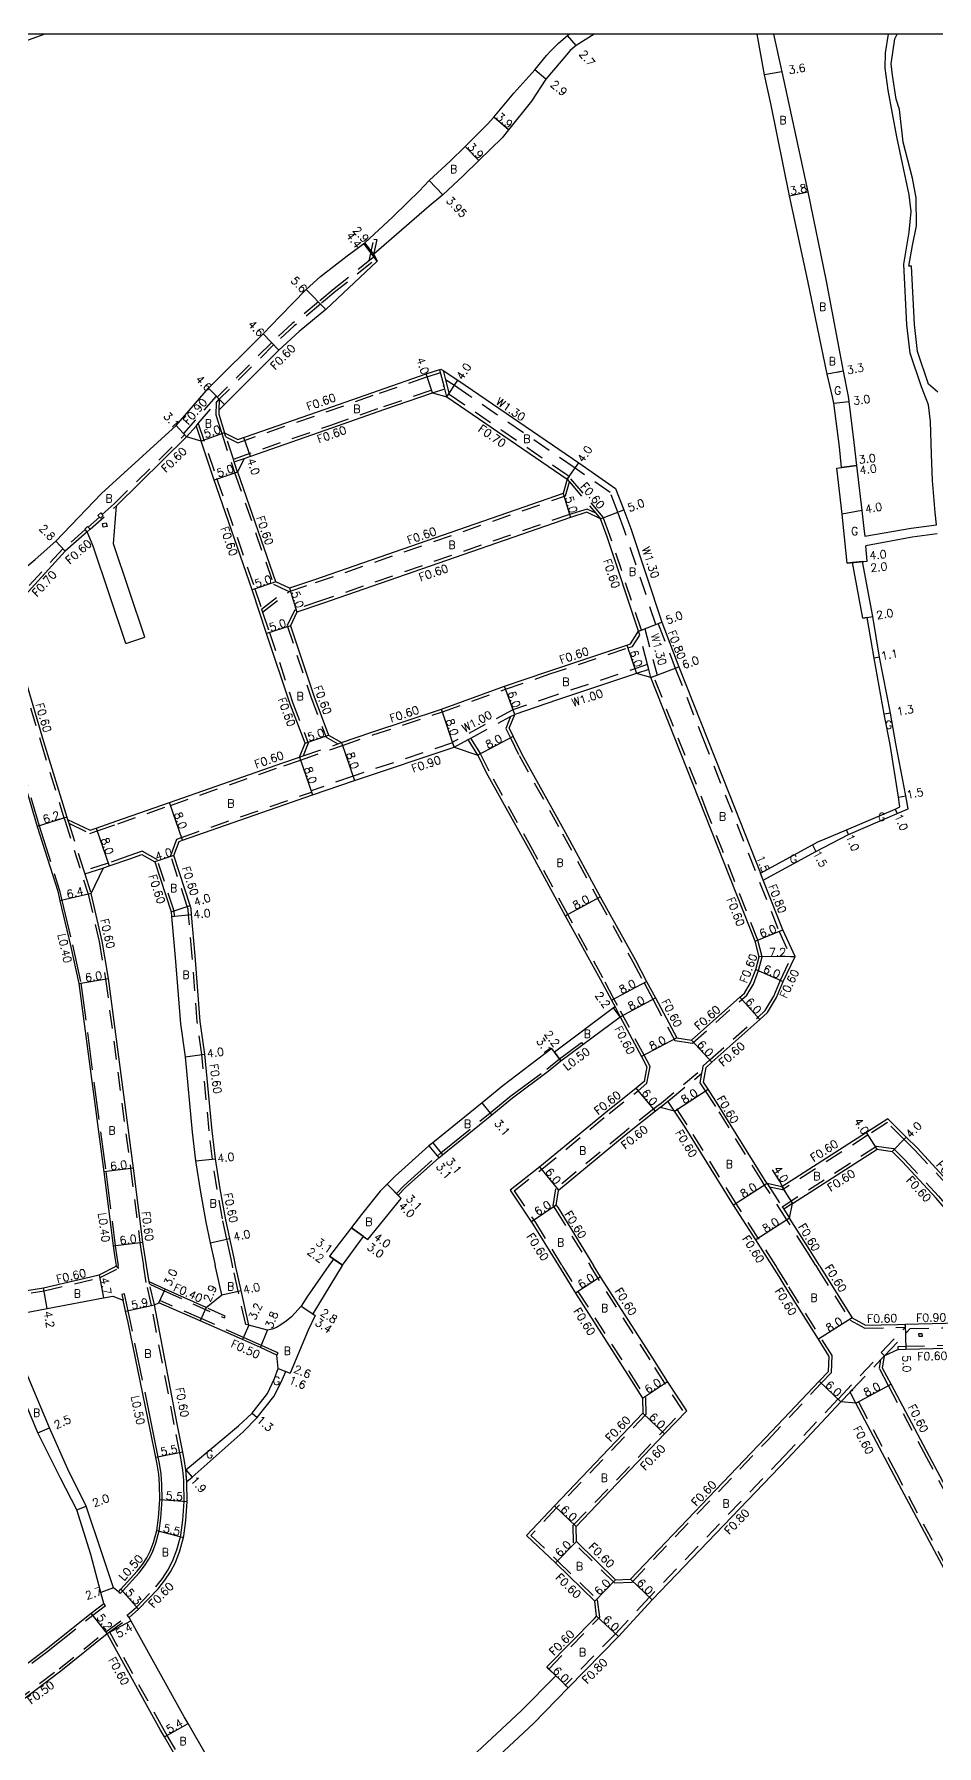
# Model space of a CAD drawing. Header units: metres. Extents: x -4002 to -3200, y -109800 to -109200.
# Drawn here: x -3712.1 to -3531.6, y -109542.3 to -109200 of the extents above; entities that cross this region are included whole.
import ezdxf

# ---------------------------------------------------------------- set-up
doc = ezdxf.new("R2010")
doc.units = ezdxf.units.M
doc.header["$LTSCALE"] = 2.5
for name, pattern in [('2232000', [2.5, 1.5, -1]), ('2233000', [4, 3, -1]), ('6301000', [1, 0.5, -0.5])]:
    doc.linetypes.add(name, pattern=pattern)
for name, color, linetype in [('2101000', 177, 'Continuous'), ('2102000', 191, 'Continuous'), ('2102001', 191, 'Continuous'), ('2232000', 4, '2232000'), ('2233000', 62, '2233000'), ('2235000', 7, 'Continuous'), ('5107000', 24, '2232000'), ('9201100', 215, 'Continuous'), ('9201500', 222, 'Continuous'), ('9201600', 215, 'Continuous'), ('9202100', 82, 'Continuous'), ('9202200', 155, '6301000'), ('9203500', 155, 'Continuous'), ('999', 7, 'Continuous')]:
    doc.layers.add(name, color=color, linetype=linetype)
doc.styles.add('Dm_Anotation', font='txt.shx', dxfattribs={"bigfont": 'pscdm.shx'})

msp = doc.modelspace()

# ---------------------------------------------------------------- linework, layer by layer
at = {"layer": '2101000'}
for points in [[(-3710, -109200), (-3710.43, -109200.15), (-3733.72, -109208.59), (-3749.26, -109214.14), (-3748.6, -109215.69)], [(-3718.44, -109310.44), (-3711.91, -109305.05), (-3707.83, -109301.39), (-3698.65, -109291.84), (-3683.74, -109278.26), (-3677.29, -109270.79), (-3666.35, -109259.94), (-3662.97, -109256.44), (-3657.7, -109251.05), (-3654.84, -109248.48), (-3649.55, -109244.34), (-3646, -109241.71), (-3640.42, -109236.56), (-3637.36, -109233.59), (-3635.09, -109231.37), (-3633.08, -109229.26), (-3628.92, -109225.36), (-3625.9, -109222.47), (-3621.42, -109218.01), (-3620.2, -109216.6), (-3616.2, -109211.79), (-3611.95, -109207.12), (-3609.63, -109204.28), (-3608.8, -109203.34), (-3607.21, -109201.8), (-3605.46, -109200.24), (-3605.07, -109200)], [(-3600.1, -109200), (-3603.73, -109202.24), (-3604.88, -109203.26), (-3606.69, -109205.36), (-3609.78, -109208.97), (-3612.61, -109213.39), (-3617.21, -109219.11), (-3618.51, -109220.69), (-3623.17, -109225.26), (-3626.23, -109228.25), (-3630.36, -109232.12), (-3633.14, -109234.4), (-3644.18, -109243.97)], [(-3633.72, -109267.95), (-3631.01, -109267.07), (-3630.77, -109266.99), (-3630.34, -109267.27), (-3627.35, -109269.2), (-3624.41, -109271.2), (-3603.19, -109285.69), (-3595.81, -109290.83), (-3594.18, -109295.13), (-3592.79, -109298.82), (-3586.53, -109317.61), (-3583.14, -109326.49), (-3573.1, -109351.9), (-3566.84, -109367.75), (-3556.45, -109362.14), (-3555.33, -109361.54), (-3553.86, -109360.94), (-3549.6, -109359.11), (-3539.89, -109354.95), (-3538.94, -109354.54), (-3539.24, -109352.59), (-3540.86, -109342.07), (-3542.07, -109336), (-3544.08, -109324.79), (-3545.5, -109316.66), (-3546.34, -109316.8), (-3548.42, -109305.67), (-3549.45, -109305.77), (-3550.01, -109300.57), (-3550.48, -109295.96), (-3551.58, -109286.75), (-3550.59, -109286.64), (-3550.99, -109282.51), (-3552.16, -109273.78), (-3552.42, -109272.52), (-3553.51, -109268.01), (-3557.33, -109249.31), (-3561.05, -109232.3), (-3564.71, -109214.17), (-3566.05, -109208.11), (-3567.48, -109200)], [(-3564.25, -109200), (-3562.55, -109207.55), (-3561.19, -109213.67), (-3557.32, -109231.54), (-3553.67, -109249.37), (-3550.27, -109267.38), (-3549.27, -109272.48), (-3549.18, -109273.42), (-3548.16, -109281.62), (-3547.61, -109286.28), (-3546.54, -109295.27), (-3546.12, -109298.82), (-3545.96, -109300.37)], [(-3644.18, -109243.97), (-3643.54, -109245.37), (-3653.8, -109255.07), (-3659.11, -109259.46), (-3663.19, -109263.21), (-3675.17, -109275.18)], [(-3671.37, -109281.05), (-3653.92, -109274.96), (-3643.27, -109271.23), (-3633.72, -109267.95)], [(-3632.45, -109271.74), (-3629.56, -109272.53), (-3605.47, -109288.98), (-3606.33, -109291.85), (-3656.02, -109309.1), (-3661.08, -109310.81), (-3663.8, -109309.53), (-3671.41, -109287.6), (-3671.43, -109287.55)], [(-3670.1, -109284.85), (-3652.6, -109278.74), (-3641.96, -109275), (-3632.45, -109271.74)], [(-3675.17, -109275.18), (-3675.2, -109276)], [(-3675.2, -109276), (-3674.05, -109279.7)], [(-3674.05, -109279.7), (-3671.37, -109281.05)], [(-3701.52, -109299.53), (-3705.92, -109303.39), (-3715.34, -109313.7), (-3717.81, -109316.15), (-3716.63, -109320.41), (-3714.07, -109328.51), (-3710.24, -109341.43), (-3705.6, -109356.55), (-3705.44, -109357.02), (-3700.95, -109359.21), (-3699.71, -109358.77), (-3695.61, -109357.32), (-3685.08, -109353.65), (-3662.38, -109345.73), (-3659.06, -109344.58), (-3657.95, -109341.79), (-3660.94, -109333.95), (-3665.63, -109319.87), (-3668.54, -109311.11), (-3676.22, -109288.99), (-3678.75, -109281.37), (-3681.63, -109280.53), (-3695.69, -109294.34)], [(-3670.1, -109284.85), (-3671.43, -109287.55)], [(-3559.91, -109384.46), (-3562.34, -109379.14), (-3566.29, -109369.15), (-3555.74, -109363.46), (-3549.21, -109360.03), (-3539.5, -109355.87), (-3537.26, -109354.91), (-3537.77, -109352.3), (-3539.77, -109341.9), (-3540.84, -109335.78), (-3543, -109324.59), (-3544.37, -109316.47), (-3546.43, -109305.47), (-3545.47, -109305.38), (-3545.77, -109302.34)], [(-3725.07, -109321.27), (-3722.67, -109321.19), (-3722.33, -109322.29), (-3719.72, -109330.19), (-3715.98, -109343.18), (-3711.51, -109358.42), (-3707.43, -109371.36), (-3706.99, -109373.32), (-3704.84, -109382.22), (-3703.18, -109389.83), (-3698.23, -109427.51), (-3696.32, -109442.34), (-3696.03, -109444.61), (-3695.75, -109446.27)], [(-3567.11, -109384.52), (-3567.92, -109381.35), (-3577.89, -109356.11), (-3588.74, -109328.63), (-3591.64, -109327.85), (-3607.43, -109333.12), (-3615.98, -109336.03)], [(-3617.13, -109338.8), (-3615.98, -109336.03)], [(-3617.13, -109338.8), (-3616.33, -109340.43), (-3614.59, -109343.97), (-3605.9, -109359.61), (-3598.89, -109372.51), (-3591.85, -109385.21), (-3589.6, -109389.42), (-3587.84, -109392.73), (-3583.58, -109400.71), (-3580.62, -109401.15), (-3570.96, -109392.58), (-3570.04, -109391.76), (-3568.8, -109389.73), (-3567.76, -109387.04), (-3567.11, -109384.52)], [(-3671.84, -109446.27), (-3672.15, -109444.79), (-3673, -109440.86), (-3673.87, -109436.77), (-3674.93, -109430.94), (-3675.88, -109424.88), (-3676.51, -109419.29), (-3677.99, -109403.96), (-3678.9, -109397.46), (-3679.95, -109384.3), (-3680.67, -109376.07), (-3680.76, -109374.88), (-3680.93, -109374.26), (-3684.17, -109364.25), (-3683.12, -109361.44), (-3682.44, -109361.2), (-3656.45, -109352.14), (-3648.02, -109349.23), (-3628.13, -109342.56), (-3623.4, -109344.17), (-3621.68, -109347.68), (-3612.91, -109363.47), (-3605.91, -109376.33), (-3598.91, -109388.98), (-3596.66, -109393.18), (-3595.93, -109394.53)], [(-3689.67, -109446.27), (-3690.09, -109443.74), (-3690.37, -109441.58), (-3692.28, -109426.75), (-3697.26, -109388.87), (-3698.55, -109381.35), (-3700.76, -109371.84), (-3698.27, -109366.71), (-3697.11, -109366.34), (-3692.99, -109364.88), (-3690.6, -109364.05), (-3687.97, -109365.5), (-3684.73, -109375.49), (-3684.65, -109376.42), (-3683.93, -109384.67), (-3682.88, -109397.9), (-3681.95, -109404.52), (-3680.5, -109419.6), (-3679.86, -109425.33), (-3678.87, -109431.6), (-3677.8, -109437.55), (-3676.91, -109441.7), (-3676.08, -109445.56), (-3675.93, -109446.27)], [(-3528.7, -109430.09), (-3535.5, -109422.73), (-3537.66, -109420.59), (-3541.35, -109416.9), (-3545.61, -109419.63), (-3562.55, -109430.48), (-3565.48, -109429.86), (-3566.01, -109429.03), (-3575.28, -109414.11), (-3577.32, -109411), (-3578.24, -109409.59), (-3577.72, -109406.64), (-3576.56, -109405.57), (-3566.98, -109397.07), (-3565.39, -109395.66), (-3563.65, -109392.62), (-3562.26, -109389.45), (-3559.91, -109384.46)], [(-3595.93, -109394.53), (-3596.21, -109394.72), (-3608.06, -109403.55), (-3608.59, -109402.83), (-3618.35, -109410.29), (-3622.54, -109413.69), (-3632.38, -109421.69), (-3633.16, -109422.32), (-3639.93, -109428.4), (-3641.51, -109429.96), (-3642.92, -109431.36), (-3646.64, -109436.06), (-3653.03, -109444.4), (-3652.23, -109444.97), (-3653.17, -109446.27)], [(-3646.26, -109440.41), (-3645.41, -109441.03), (-3638.7, -109432.81), (-3639.33, -109432.17), (-3637.82, -109430.65), (-3631.21, -109424.73), (-3630.44, -109424.08), (-3620.59, -109416.08), (-3616.43, -109412.7), (-3609.29, -109407.41), (-3606.75, -109405.32), (-3602.35, -109402.04), (-3594.9, -109396.49), (-3590.64, -109404.47), (-3589.55, -109406.52), (-3590.09, -109409.47), (-3591.7, -109410.81), (-3597.46, -109415.38), (-3610.98, -109426.53), (-3616.91, -109431.16)], [(-3564.46, -109446.27), (-3567.76, -109441.12), (-3572.21, -109434.18), (-3582.02, -109418.41), (-3584.01, -109415.38), (-3586.92, -109414.67), (-3587.82, -109415.39), (-3593.68, -109420.04), (-3607.24, -109431.22)], [(-3555.05, -109446.27), (-3557.02, -109443.06), (-3561.03, -109436.8), (-3560.42, -109433.86), (-3543.45, -109423)], [(-3543.45, -109423), (-3540.48, -109423.42)], [(-3523.56, -109446.27), (-3524, -109445.06), (-3525.9, -109439.86), (-3526.74, -109438.46), (-3528.51, -109436.41), (-3531.68, -109432.76), (-3538.38, -109425.51), (-3540.48, -109423.42)], [(-3616.91, -109431.16), (-3612.37, -109437.97), (-3607.25, -109446.27)], [(-3607.68, -109434.19), (-3607.32, -109434.73), (-3600.21, -109446.27)], [(-3650.52, -109446.27), (-3650.48, -109446.2), (-3646.26, -109440.41)], [(-3719.05, -109452.1), (-3710.29, -109450.73), (-3699.12, -109448.11), (-3695.73, -109446.39)], [(-3695.73, -109446.39), (-3695.75, -109446.27)], [(-3689.13, -109449.51), (-3689.67, -109446.27)], [(-3674.62, -109452.14), (-3675.69, -109447.37), (-3675.93, -109446.27)], [(-3669.17, -109458.15), (-3670.72, -109451.26), (-3671.84, -109446.27)], [(-3653.17, -109446.27), (-3657.57, -109452.55), (-3658.74, -109454.36), (-3659.96, -109455.8), (-3660.66, -109456.51), (-3661.74, -109457.35), (-3662.82, -109458.14), (-3663.66, -109458.63), (-3664.49, -109458.98), (-3665.45, -109459.15)], [(-3650.52, -109446.27), (-3656.41, -109455.9), (-3655.91, -109456.23), (-3657.33, -109459.15), (-3660.89, -109467.8)], [(-3607.25, -109446.27), (-3603.86, -109451.77), (-3593.44, -109468.02), (-3590.46, -109472.79), (-3590.35, -109475.79), (-3608.05, -109494.32), (-3613.64, -109500.25), (-3607.85, -109505.72), (-3600, -109513.37)], [(-3595.8, -109509.08), (-3603.66, -109501.43), (-3603.68, -109498.43), (-3586.01, -109479.93), (-3581.58, -109475.3), (-3585.46, -109469.47), (-3588.39, -109464.78), (-3598.8, -109448.53), (-3600.21, -109446.27)], [(-3595.8, -109509.08), (-3592.8, -109508.95), (-3565.8, -109480.74), (-3555.1, -109469.39), (-3553.23, -109467.41), (-3553.09, -109464.42), (-3555.24, -109460.99), (-3561.87, -109450.45), (-3563.11, -109448.43), (-3564.46, -109446.27)], [(-3555.05, -109446.27), (-3554.76, -109446.73), (-3548.47, -109456.74), (-3545.83, -109458.17), (-3539.4, -109458.02), (-3537.85, -109457.99), (-3529.82, -109457.8), (-3526.39, -109457.67), (-3525.49, -109457.64), (-3523.5, -109457.56)], [(-3539.29, -109463.02), (-3537.74, -109462.99), (-3529.62, -109462.8), (-3523.17, -109462.55), (-3518.86, -109462.41), (-3516.83, -109460.87), (-3512.69, -109457.72), (-3511.67, -109456.98), (-3509.78, -109455.6), (-3499.86, -109448.51), (-3496.75, -109446.28)], [(-3677.74, -109454.65), (-3685.93, -109450.98), (-3689.13, -109449.51)], [(-3718.27, -109456.53), (-3709.53, -109454.87), (-3698.24, -109452.72), (-3696.42, -109452.37), (-3694.32, -109453.19)], [(-3695.26, -109511.48), (-3694.77, -109510.99), (-3691.53, -109507.36), (-3690.45, -109506.01), (-3689.63, -109504.7), (-3688.9, -109503.35), (-3688.24, -109501.61), (-3687.6, -109499.23), (-3687.28, -109496.71), (-3687.02, -109493.05), (-3687.07, -109490.04), (-3687.21, -109487.96), (-3687.55, -109485.96), (-3687.81, -109484.65), (-3688.93, -109479.04), (-3693.36, -109457.63), (-3693.84, -109455.4), (-3694.32, -109453.19)], [(-3688.08, -109454.14), (-3687.17, -109453.71)], [(-3681.78, -109487.11), (-3682.14, -109484.97), (-3682.42, -109483.58), (-3683.54, -109477.94), (-3688.08, -109454.14)], [(-3663.57, -109464.19), (-3666.88, -109462.67), (-3670.48, -109461.07), (-3678.92, -109457.3), (-3687.17, -109453.71)], [(-3677.74, -109454.65), (-3674.62, -109452.14)], [(-3698.17, -109513.84), (-3698.8, -109511.62), (-3700.82, -109504.01), (-3703.57, -109495.08), (-3706.87, -109488.75), (-3711.38, -109479.74), (-3712.67, -109476.61), (-3716.88, -109466.55), (-3720.46, -109458.03), (-3720.6, -109457.69)], [(-3695.26, -109511.48), (-3696.25, -109510.73), (-3698.58, -109503.71), (-3701.71, -109494.36), (-3705.42, -109486.95), (-3709.1, -109478.72), (-3714.59, -109465.54), (-3718.07, -109457.02), (-3718.27, -109456.53)], [(-3665.45, -109459.15), (-3669.17, -109458.15)], [(-3681.78, -109487.11), (-3679.84, -109485.48), (-3671.24, -109478.32), (-3668.53, -109475.8), (-3665.44, -109471.84), (-3664.04, -109468.84), (-3663.3, -109466.83), (-3663.57, -109464.19)], [(-3505.35, -109536.42), (-3513.43, -109521.47), (-3516.84, -109514.98), (-3522.96, -109503.32), (-3533.01, -109484.46), (-3540.68, -109470), (-3542.4, -109466.75), (-3541.99, -109464.28)], [(-3539.29, -109463.02), (-3541.99, -109464.28)], [(-3681.6, -109489.41), (-3680.53, -109488.54), (-3670.32, -109479.49), (-3667.55, -109476.66), (-3664.18, -109472.47), (-3662.7, -109469.55), (-3661.82, -109467.43), (-3660.89, -109467.8)], [(-3550.73, -109473.51), (-3561.45, -109484.88), (-3588.47, -109513.1), (-3595.2, -109520.41), (-3605.31, -109530.72)], [(-3547.74, -109473.75), (-3550.73, -109473.51)], [(-3511.6, -109541.67), (-3512.38, -109540.22), (-3520.49, -109525.23), (-3523.92, -109518.7), (-3530.04, -109507.06), (-3540.08, -109488.21), (-3547.74, -109473.75)], [(-3693.11, -109516.66), (-3691.28, -109514.98), (-3687.33, -109510.91), (-3685.97, -109509.2), (-3684.88, -109507.48), (-3683.88, -109505.63), (-3683, -109503.3), (-3682.29, -109500.66), (-3682.19, -109500.29), (-3681.81, -109497.25), (-3681.53, -109493.45), (-3681.51, -109493.2), (-3681.58, -109489.81), (-3681.6, -109489.41)], [(-3728.87, -109537.39), (-3710, -109523.18), (-3700.76, -109515.8), (-3700.71, -109515.77), (-3698.17, -109513.84)], [(-3609.6, -109526.52), (-3599.99, -109516.75), (-3599.62, -109516.35), (-3600, -109513.37)], [(-3687.22, -109527.34), (-3691.61, -109519.44), (-3692.72, -109517.38), (-3693.11, -109516.66)], [(-3796.79, -109606.58), (-3794.95, -109604.64), (-3788.84, -109598.78), (-3770.69, -109581.38), (-3741.63, -109553.51), (-3732.58, -109546.7), (-3725.74, -109541.54), (-3706.82, -109527.29), (-3697.51, -109519.87), (-3697.51, -109519.87), (-3697.47, -109519.96)], [(-3676.19, -109558.03), (-3678.2, -109554.2), (-3686.05, -109540.53), (-3686.84, -109539.14), (-3696.34, -109522.04), (-3697.47, -109519.96)], [(-3660.23, -109576.47), (-3667.15, -109563.61), (-3668.33, -109561.38), (-3671.41, -109555.52), (-3673.47, -109551.6), (-3681.36, -109537.84), (-3682.14, -109536.49), (-3687.22, -109527.34)], [(-3607.76, -109528.32), (-3609.17, -109526.94), (-3609.6, -109526.52)]]:
    msp.add_lwpolyline(points, dxfattribs=at)
msp.add_lwpolyline([(-3591.2, -109319.39), (-3597.5, -109300.49), (-3598.85, -109296.91), (-3601.55, -109295.6), (-3604.82, -109296.62), (-3654.44, -109313.85), (-3659.58, -109315.58), (-3660.88, -109318.29), (-3656.21, -109332.31), (-3653.22, -109340.17), (-3650.63, -109341.67), (-3644.55, -109339.57), (-3630.65, -109334.97), (-3618.05, -109330.4), (-3609.36, -109327.44), (-3593.55, -109322.16), (-3592.82, -109321.92)], close=True, dxfattribs=at)
at = {"layer": '2101000', "flags": 128}
msp.add_lwpolyline([(-3607.68, -109434.19), (-3607.24, -109431.22)], dxfattribs=at)
at = {"layer": '2102000'}
for points in [[(-3545.96, -109300.37), (-3536.69, -109298.79), (-3531.61, -109298.11), (-3531.89, -109295.66), (-3532.42, -109289.24), (-3532.6, -109283.99), (-3532.82, -109277.43), (-3533.2, -109274.13), (-3534.62, -109270.49), (-3536.89, -109263.79), (-3537.53, -109258.14), (-3538.16, -109246.01), (-3537.09, -109239.56), (-3536.71, -109235.44), (-3537.06, -109232.12), (-3539.57, -109220.51), (-3541.29, -109211.17), (-3541.88, -109206.81), (-3541.8, -109203.74), (-3541.22, -109200), (-3541.22, -109200)], [(-3531.32, -109271.6), (-3533.2, -109270.01), (-3535.41, -109263.46), (-3536.03, -109258.02), (-3536.64, -109246.37), (-3537.14, -109246.37), (-3536.42, -109242.25), (-3535.64, -109238.32), (-3535.71, -109232.75), (-3536.39, -109228.81), (-3538.26, -109221.6), (-3538.99, -109215.02), (-3539.65, -109213), (-3540.41, -109208.16), (-3540.65, -109205.91), (-3539.97, -109200.95), (-3539.5, -109200)], [(-3690.03, -109320.59), (-3696.27, -109301.89), (-3695.69, -109294.34)], [(-3693.83, -109321.85), (-3700.32, -109302.39), (-3701.52, -109299.53)], [(-3531.49, -109299.91), (-3536.48, -109300.59), (-3545.77, -109302.34)], [(-3607.76, -109528.32), (-3614.71, -109535.31), (-3626.41, -109546.23), (-3641.97, -109560.04), (-3642.85, -109559.02), (-3648.64, -109564.88)], [(-3605.31, -109530.72), (-3612.27, -109537.82), (-3624.06, -109548.83), (-3631.85, -109555.74), (-3642.28, -109564.99), (-3645.52, -109567.98)]]:
    msp.add_lwpolyline(points, dxfattribs=at)
at = {"layer": '2102001'}
msp.add_lwpolyline([(-3693.83, -109321.85), (-3690.03, -109320.59)], dxfattribs=at)
at = {"layer": '2232000'}
for points in [[(-3645.13, -109245.34), (-3644.15, -109240.96), (-3643.56, -109241.07), (-3644.59, -109245.68)], [(-3644.38, -109244.74), (-3652.14, -109250.93), (-3655.24, -109253.54), (-3660.49, -109257.87), (-3664.64, -109261.7), (-3675.54, -109272.57)], [(-3644.59, -109245.68), (-3651.76, -109251.39), (-3654.84, -109253.99), (-3660.1, -109258.33), (-3664.23, -109262.13), (-3675.12, -109273)], [(-3671.42, -109281.7), (-3653.72, -109275.53), (-3643.07, -109271.79), (-3633.53, -109268.52)], [(-3633.53, -109268.52), (-3630.86, -109267.65)], [(-3629.56, -109272.53), (-3629.98, -109270.94), (-3630.14, -109270.36), (-3630.86, -109267.65), (-3631.01, -109267.07)], [(-3630.34, -109267.27), (-3629.84, -109269.13), (-3629.08, -109272.01), (-3605.07, -109288.4), (-3605.12, -109288.46), (-3605.47, -109288.98)], [(-3681.63, -109280.53), (-3679.75, -109278.36), (-3679.3, -109277.83), (-3675.74, -109273.72), (-3675.12, -109273), (-3675.54, -109272.57), (-3675.75, -109272.36), (-3682.25, -109279.87), (-3682.04, -109280.09), (-3681.63, -109280.53)], [(-3675.12, -109273), (-3675.17, -109275.18)], [(-3672.29, -109284.97), (-3652.8, -109278.17), (-3642.15, -109274.44), (-3630.15, -109270.32)], [(-3632.45, -109271.74), (-3629.98, -109270.94)], [(-3675.74, -109273.72), (-3675.8, -109276.09), (-3674.69, -109279.68), (-3671.97, -109287.82), (-3664.28, -109309.96), (-3661.73, -109311.17), (-3661.12, -109311.46), (-3655.82, -109309.67), (-3605.84, -109292.32), (-3605.01, -109289.53)], [(-3679.75, -109278.36), (-3678.75, -109281.37)], [(-3679.3, -109277.83), (-3675.65, -109288.8), (-3667.97, -109310.92), (-3666.63, -109314.95), (-3666.43, -109315.55), (-3665.06, -109319.68), (-3660.37, -109333.75), (-3657.31, -109341.79), (-3658.31, -109344.32)], [(-3671.43, -109287.55), (-3672.1, -109285.54), (-3672.29, -109284.97), (-3673.78, -109280.51), (-3674.05, -109279.7)], [(-3696.11, -109293.91), (-3682.04, -109280.09)], [(-3673.78, -109280.51), (-3671.42, -109281.7)], [(-3672.1, -109285.54), (-3670.1, -109284.85)], [(-3605.47, -109288.98), (-3605.01, -109289.53), (-3599.78, -109295.79), (-3598.85, -109296.91)], [(-3590.64, -109319.18), (-3596.94, -109300.28), (-3598.33, -109296.6), (-3605.12, -109288.46)], [(-3701.34, -109298.56), (-3699.1, -109296.57)], [(-3700.94, -109299.01), (-3695.69, -109294.34)], [(-3698.52, -109296.06), (-3696.11, -109293.91)], [(-3599.78, -109295.79), (-3601.51, -109294.96), (-3605.01, -109296.05), (-3654.64, -109313.28), (-3660.02, -109315.09), (-3661.53, -109318.25), (-3656.78, -109332.51), (-3653.71, -109340.58), (-3651.38, -109341.93)], [(-3701.91, -109299.08), (-3706.33, -109302.96)], [(-3705.92, -109303.39), (-3706.33, -109302.96), (-3706.4, -109302.89), (-3715.85, -109313.22), (-3718.3, -109315.65), (-3717.87, -109316.08), (-3717.81, -109316.15)], [(-3666.63, -109314.95), (-3661.73, -109311.17)], [(-3666.43, -109315.55), (-3661.12, -109311.46)], [(-3718.35, -109316.43), (-3717.21, -109320.58), (-3714.64, -109328.69), (-3710.81, -109341.6), (-3706.17, -109356.74), (-3706.01, -109357.2), (-3701.34, -109371.99), (-3699.14, -109381.47), (-3697.85, -109388.96), (-3692.87, -109426.82), (-3690.97, -109441.65), (-3690.69, -109443.82), (-3690.28, -109446.27)], [(-3705.19, -109357.81), (-3700.99, -109359.86), (-3699.51, -109359.34), (-3695.41, -109357.89), (-3684.88, -109354.22), (-3662.19, -109346.29), (-3658.86, -109345.15), (-3650.43, -109342.23), (-3644.36, -109340.14), (-3630.46, -109335.54), (-3617.85, -109330.97), (-3609.17, -109328.01), (-3593.36, -109322.73), (-3592.43, -109322.42), (-3590.99, -109320.18)], [(-3587.28, -109317.89), (-3583.88, -109326.78), (-3578.47, -109340.48), (-3563.08, -109379.46), (-3560.79, -109384.47), (-3560.58, -109384.46), (-3559.91, -109384.46)], [(-3580.43, -109401.78), (-3570.57, -109393.03), (-3569.58, -109392.15), (-3568.25, -109389.99), (-3567.19, -109387.23), (-3566.49, -109384.52), (-3567.35, -109381.16), (-3577.33, -109355.89), (-3588.18, -109328.42)], [(-3616.81, -109336.48), (-3617.79, -109338.82), (-3616.87, -109340.69), (-3615.12, -109344.25), (-3606.43, -109359.9), (-3599.41, -109372.8), (-3592.38, -109385.5), (-3590.13, -109389.7), (-3588.37, -109393.01), (-3583.97, -109401.26), (-3580.43, -109401.78)], [(-3623.4, -109344.17), (-3625.32, -109341.05)], [(-3616.11, -109431.29), (-3610.6, -109427), (-3597.08, -109415.84), (-3591.32, -109411.28), (-3589.54, -109409.79), (-3588.92, -109406.42), (-3590.11, -109404.19), (-3595.41, -109394.24), (-3596.14, -109392.9), (-3598.38, -109388.69), (-3605.39, -109376.04), (-3612.38, -109363.19), (-3621.14, -109347.4), (-3622.87, -109343.88), (-3624.79, -109340.76)], [(-3659.06, -109344.58), (-3658.31, -109344.32), (-3651.38, -109341.93), (-3650.63, -109341.67)], [(-3628.42, -109341.71), (-3648.3, -109348.38), (-3656.74, -109351.29), (-3656.64, -109351.57), (-3656.45, -109352.14)], [(-3672.45, -109446.27), (-3672.74, -109444.92), (-3673.58, -109440.99), (-3674.46, -109436.88), (-3675.52, -109431.04), (-3676.48, -109424.96), (-3677.11, -109419.33), (-3678.58, -109404.04), (-3679.5, -109397.52), (-3680.54, -109384.35), (-3681.27, -109376.12), (-3681.36, -109374.98), (-3681.5, -109374.43), (-3684.81, -109364.24), (-3683.58, -109360.97), (-3682.64, -109360.64), (-3656.64, -109351.57)], [(-3705.44, -109357.02), (-3705.19, -109357.81), (-3702.18, -109367.34), (-3702, -109367.91), (-3700.76, -109371.84)], [(-3684.65, -109376.42), (-3684.05, -109376.36), (-3684.14, -109375.37), (-3687.48, -109365.09), (-3690.55, -109363.4), (-3693.19, -109364.32), (-3697.3, -109365.77), (-3702.18, -109367.34)], [(-3702, -109367.91), (-3698.27, -109366.71)], [(-3566.29, -109369.15), (-3566.84, -109367.75)], [(-3555.75, -109446.27), (-3557.53, -109443.37), (-3561.53, -109437.12), (-3565.99, -109430.18), (-3566.52, -109429.35), (-3575.78, -109414.43), (-3577.82, -109411.33), (-3578.87, -109409.72), (-3578.53, -109407.78), (-3578.37, -109406.88), (-3578.28, -109406.34), (-3576.97, -109405.12), (-3567.38, -109396.62), (-3565.86, -109395.27), (-3564.18, -109392.35), (-3562.81, -109389.2), (-3560.58, -109384.46)], [(-3595.93, -109394.53), (-3594.9, -109396.49)], [(-3587.06, -109414.02), (-3578.37, -109406.88)], [(-3586.92, -109414.67), (-3585.33, -109413.37), (-3584.86, -109412.98), (-3578.53, -109407.78)], [(-3584.01, -109415.38), (-3585.33, -109413.37)], [(-3563.75, -109446.27), (-3567.26, -109440.79), (-3571.71, -109433.86), (-3581.52, -109418.08), (-3584.86, -109412.98)], [(-3587.06, -109414.02), (-3588.19, -109414.92), (-3594.06, -109419.58), (-3607.8, -109430.91)], [(-3520.02, -109446.27), (-3520.08, -109445.92), (-3520.8, -109443.92), (-3522.7, -109438.71), (-3523.13, -109437.43), (-3525.95, -109434.18), (-3529.15, -109430.49), (-3535.94, -109423.15), (-3538.08, -109421.01), (-3541.43, -109417.67), (-3545.29, -109420.13), (-3562.43, -109431.12), (-3565.03, -109430.57)], [(-3562.51, -109434.49), (-3543.59, -109422.37), (-3540.2, -109422.85), (-3537.95, -109425.1), (-3531.24, -109432.36), (-3528.06, -109436.02), (-3526.25, -109438.1), (-3525.32, -109439.65)], [(-3565.48, -109429.86), (-3565.03, -109430.57), (-3562.51, -109434.49), (-3562.18, -109435), (-3561.03, -109436.8)], [(-3616.11, -109431.29), (-3611.86, -109437.65), (-3606.55, -109446.27)], [(-3560.42, -109433.86), (-3562.18, -109435)], [(-3608.3, -109434.33), (-3607.82, -109435.05), (-3600.91, -109446.27)], [(-3718.94, -109452.69), (-3710.17, -109451.32), (-3698.92, -109448.67), (-3695.25, -109446.83)], [(-3695.25, -109446.83), (-3695.73, -109446.39)], [(-3689.72, -109449.62), (-3690.23, -109446.56), (-3690.28, -109446.27)], [(-3669.17, -109458.15), (-3669.81, -109458.04), (-3671.3, -109451.4), (-3672.36, -109446.7), (-3672.45, -109446.27)], [(-3606.55, -109446.27), (-3603.35, -109451.44), (-3592.94, -109467.7), (-3589.86, -109472.61), (-3589.74, -109476.02), (-3607.61, -109494.73), (-3612.79, -109500.22), (-3607.44, -109505.28), (-3599.43, -109513.09)], [(-3596.03, -109509.69), (-3604.25, -109501.68), (-3604.28, -109498.19), (-3586.44, -109479.52), (-3582.35, -109475.23), (-3585.97, -109469.79), (-3588.9, -109465.1), (-3599.31, -109448.85), (-3600.91, -109446.27)], [(-3596.03, -109509.69), (-3592.53, -109509.54), (-3565.37, -109481.16), (-3554.66, -109469.8), (-3552.65, -109467.66), (-3552.48, -109464.26), (-3561.36, -109450.13), (-3562.6, -109448.11), (-3563.4, -109446.83), (-3563.75, -109446.27)], [(-3555.75, -109446.27), (-3555.27, -109447.05), (-3548.89, -109457.19), (-3545.98, -109458.77), (-3537.84, -109458.59)], [(-3688.66, -109454.27), (-3689.72, -109449.62)], [(-3688.08, -109454.14), (-3689.02, -109450), (-3689.13, -109449.51)], [(-3689.02, -109450), (-3686.1, -109451.34), (-3674.06, -109456.74), (-3673.91, -109456.37), (-3677.74, -109454.65)], [(-3682.38, -109487.18), (-3682.73, -109485.08), (-3683.01, -109483.69), (-3684.12, -109478.06), (-3688.66, -109454.27)], [(-3687.17, -109453.71), (-3686.97, -109453.25)], [(-3663.36, -109463.73), (-3666.67, -109462.22), (-3670.27, -109460.61), (-3678.72, -109456.84), (-3686.97, -109453.25)], [(-3550.73, -109473.51), (-3548.9, -109471.57), (-3548.46, -109471.11), (-3542.73, -109465.05), (-3541.99, -109464.28), (-3536.87, -109458.86)], [(-3542.65, -109463.66), (-3537.84, -109458.59), (-3537.85, -109457.99)], [(-3539.31, -109462.42), (-3537.75, -109462.39), (-3529.64, -109462.2), (-3523.19, -109461.95), (-3519.07, -109461.82), (-3517.48, -109460.61)], [(-3536.87, -109458.86), (-3529.8, -109458.7), (-3526.62, -109458.58), (-3526.35, -109458.57)], [(-3663.36, -109463.73), (-3663.57, -109464.19)], [(-3551.32, -109472.96), (-3551.18, -109472.81), (-3542.57, -109463.73)], [(-3541.99, -109464.28), (-3542.65, -109463.66)], [(-3539.29, -109463.02), (-3539.31, -109462.42)], [(-3505.87, -109536.7), (-3513.96, -109521.75), (-3517.37, -109515.26), (-3523.49, -109503.6), (-3533.54, -109484.74), (-3541.21, -109470.28), (-3543.02, -109466.85), (-3542.73, -109465.05)], [(-3547.74, -109473.75), (-3548.9, -109471.57)], [(-3523.39, -109518.42), (-3529.5, -109506.78), (-3539.55, -109487.93), (-3548.46, -109471.11)], [(-3551.32, -109472.96), (-3562.03, -109484.33), (-3589.05, -109512.55), (-3595.78, -109519.86), (-3605.88, -109530.16)], [(-3682.2, -109489.45), (-3682.22, -109489.15), (-3682.38, -109487.18)], [(-3681.6, -109489.41), (-3681.78, -109487.11)], [(-3693.5, -109516.2), (-3691.69, -109514.55), (-3687.78, -109510.51), (-3686.46, -109508.86), (-3685.39, -109507.18), (-3684.43, -109505.38), (-3683.58, -109503.12), (-3682.87, -109500.5), (-3682.78, -109500.17), (-3682.41, -109497.2), (-3682.13, -109493.4), (-3682.12, -109493.18), (-3682.17, -109489.83), (-3682.2, -109489.45)], [(-3609.17, -109526.94), (-3599.55, -109517.16), (-3598.99, -109516.55), (-3599.43, -109513.09)], [(-3796.67, -109605.73), (-3795.3, -109604.29), (-3741.96, -109553.13), (-3732.88, -109546.3), (-3726.04, -109541.14), (-3707.12, -109526.89), (-3697.83, -109519.48), (-3693.43, -109516.28)], [(-3696.98, -109519.59), (-3697.03, -109519.51)], [(-3675.66, -109557.75), (-3677.68, -109553.91), (-3685.52, -109540.23), (-3686.32, -109538.85), (-3695.81, -109521.75), (-3696.98, -109519.59)], [(-3605.31, -109530.72), (-3605.88, -109530.16)]]:
    msp.add_lwpolyline(points, dxfattribs=at)
at = {"layer": '2232000', "flags": 128}
for points in [[(-3608.3, -109434.33), (-3607.8, -109430.91)], [(-3697.51, -109519.87), (-3693.11, -109516.66)], [(-3693.11, -109516.66), (-3693.5, -109516.2)]]:
    msp.add_lwpolyline(points, dxfattribs=at)
at = {"layer": '2233000'}
for points in [[(-3724.49, -109320.85), (-3722.38, -109320.78), (-3721.95, -109322.17), (-3719.34, -109330.07), (-3715.59, -109343.07), (-3711.13, -109358.31), (-3707.05, -109371.25), (-3706.6, -109373.23), (-3704.45, -109382.13), (-3702.79, -109389.76), (-3697.83, -109427.46), (-3695.92, -109442.29), (-3695.63, -109444.55), (-3695.35, -109446.27)], [(-3639.33, -109432.17), (-3639.68, -109431.81), (-3638.16, -109430.28), (-3631.54, -109424.35), (-3630.76, -109423.69), (-3620.91, -109415.69), (-3616.74, -109412.3), (-3609.6, -109407.01), (-3607.06, -109404.93), (-3602.65, -109401.64), (-3602.35, -109402.04)], [(-3695.25, -109446.83), (-3695.34, -109446.29), (-3695.35, -109446.27)], [(-3695.26, -109511.48), (-3694.91, -109511.83), (-3694.4, -109511.33), (-3691.15, -109507.68), (-3690.05, -109506.3), (-3689.2, -109504.96), (-3688.45, -109503.56), (-3687.77, -109501.76), (-3687.11, -109499.32), (-3686.79, -109496.76), (-3686.52, -109493.06), (-3686.57, -109490.02), (-3686.72, -109487.9), (-3687.06, -109485.87), (-3687.32, -109484.55), (-3688.44, -109478.94), (-3692.87, -109457.52), (-3694.08, -109451.91), (-3694.57, -109452.01), (-3694.32, -109453.19)], [(-3799.83, -109600.05), (-3799.45, -109600.38), (-3793.73, -109593.63), (-3775.85, -109575.26), (-3744.45, -109549.75), (-3735.41, -109542.94), (-3728.57, -109537.79), (-3709.69, -109523.57), (-3700.4, -109516.16), (-3697.87, -109514.24), (-3698.17, -109513.84)]]:
    msp.add_lwpolyline(points, dxfattribs=at)
at = {"layer": '2235000'}
for points in [[(-3699.41, -109296.24), (-3698.83, -109295.72), (-3698.52, -109296.06), (-3698.32, -109296.28), (-3698.9, -109296.8), (-3699.1, -109296.57)], [(-3702.02, -109298.96), (-3701.44, -109298.44), (-3701.34, -109298.56), (-3700.94, -109299.01), (-3701.52, -109299.53), (-3701.91, -109299.08)], [(-3698.49, -109297.86), (-3697.73, -109297.69), (-3697.56, -109298.43), (-3698.32, -109298.6)], [(-3535.11, -109460.44), (-3535.12, -109459.84), (-3534.52, -109459.84), (-3534.51, -109460.44)]]:
    msp.add_lwpolyline(points, close=True, dxfattribs=at)
at = {"layer": '5107000'}
for points in [[(-3586.53, -109317.61), (-3587.28, -109317.89), (-3587.74, -109318.07), (-3587.75, -109318.04), (-3594.01, -109299.26), (-3595.39, -109295.59), (-3596.88, -109291.67), (-3603.93, -109286.76), (-3625.15, -109272.27), (-3628.07, -109270.28), (-3629.84, -109269.13)], [(-3589.43, -109326.06), (-3607.75, -109332.17), (-3616.38, -109335.11), (-3628.45, -109341.6), (-3628.42, -109341.71), (-3628.13, -109342.56), (-3625.32, -109341.05), (-3624.79, -109340.76), (-3616.81, -109336.48), (-3615.98, -109336.03)], [(-3589.17, -109327.03), (-3591.64, -109327.85)]]:
    msp.add_lwpolyline(points, dxfattribs=at)
msp.add_lwpolyline([(-3589.98, -109318.92), (-3587.52, -109328.17), (-3588.18, -109328.42), (-3588.74, -109328.63), (-3589.17, -109327.03), (-3589.43, -109326.06), (-3590.99, -109320.18), (-3591.2, -109319.39), (-3590.64, -109319.18)], close=True, dxfattribs=at)
at = {"layer": '9201100'}
for points in [[(-3603.73, -109202.24), (-3605.46, -109200.24)], [(-3609.78, -109208.97), (-3611.95, -109207.12)], [(-3562.55, -109207.55), (-3566.05, -109208.11)], [(-3617.21, -109219.11), (-3620.2, -109216.6)], [(-3623.17, -109225.26), (-3625.9, -109222.47)], [(-3630.36, -109232.12), (-3633.08, -109229.26)], [(-3561.05, -109232.3), (-3557.32, -109231.54)], [(-3644.18, -109243.97), (-3646, -109241.71)], [(-3653.8, -109255.07), (-3657.7, -109251.05)], [(-3666.35, -109259.94), (-3663.19, -109263.21)], [(-3632.45, -109271.74), (-3633.72, -109267.95)], [(-3629.56, -109272.53), (-3627.35, -109269.2)], [(-3550.27, -109267.38), (-3553.51, -109268.01)], [(-3674.07, -109274.08), (-3677.29, -109270.79)], [(-3552.16, -109273.78), (-3549.18, -109273.42)], [(-3681.63, -109280.53), (-3683.74, -109278.26)], [(-3674.05, -109279.7), (-3678.75, -109281.37)], [(-3668.88, -109284.42), (-3670.19, -109280.64)], [(-3605.47, -109288.98), (-3603.19, -109285.69)], [(-3551.58, -109286.75), (-3547.61, -109286.28)], [(-3547.61, -109286.28), (-3550.59, -109286.64)], [(-3671.43, -109287.55), (-3676.15, -109289.18)], [(-3606.33, -109291.85), (-3604.82, -109296.62)], [(-3598.85, -109296.91), (-3594.18, -109295.13)], [(-3546.54, -109295.27), (-3550.48, -109295.96)], [(-3707.83, -109301.39), (-3705.92, -109303.39)], [(-3549.45, -109305.77), (-3545.47, -109305.38)], [(-3546.43, -109305.47), (-3548.42, -109305.67)], [(-3663.8, -109309.53), (-3668.54, -109311.11)], [(-3661.08, -109310.81), (-3659.58, -109315.58)], [(-3546.34, -109316.8), (-3544.37, -109316.47)], [(-3660.88, -109318.29), (-3665.63, -109319.87)], [(-3591.2, -109319.39), (-3586.53, -109317.61)], [(-3593.55, -109322.16), (-3591.64, -109327.85)], [(-3588.74, -109328.63), (-3583.14, -109326.49)], [(-3543, -109324.59), (-3544.08, -109324.79)], [(-3615.98, -109336.03), (-3618.05, -109330.4)], [(-3628.13, -109342.56), (-3630.65, -109334.97)], [(-3540.84, -109335.78), (-3542.07, -109336)], [(-3657.95, -109341.79), (-3653.22, -109340.17)], [(-3616.33, -109340.43), (-3623.4, -109344.17)], [(-3659.06, -109344.58), (-3656.45, -109352.14)], [(-3650.63, -109341.67), (-3648.02, -109349.23)], [(-3682.44, -109361.2), (-3685.08, -109353.65)], [(-3539.89, -109354.95), (-3539.5, -109355.87)], [(-3539.24, -109352.59), (-3537.77, -109352.3)], [(-3705.6, -109356.55), (-3711.51, -109358.42)], [(-3699.71, -109358.77), (-3697.11, -109366.34)], [(-3549.21, -109360.03), (-3549.6, -109359.11)], [(-3684.17, -109364.25), (-3687.97, -109365.5)], [(-3556.45, -109362.14), (-3555.74, -109363.46)], [(-3566.29, -109369.15), (-3566.84, -109367.75)], [(-3700.76, -109371.84), (-3706.99, -109373.32)], [(-3684.73, -109375.49), (-3680.93, -109374.26)], [(-3605.91, -109376.33), (-3598.89, -109372.51)], [(-3684.65, -109376.42), (-3680.67, -109376.07)], [(-3567.92, -109381.35), (-3562.34, -109379.14)], [(-3559.91, -109384.46), (-3567.11, -109384.52)], [(-3703.18, -109389.83), (-3697.26, -109388.87)], [(-3596.66, -109393.18), (-3589.6, -109389.42)], [(-3567.76, -109387.04), (-3562.26, -109389.45)], [(-3594.9, -109396.49), (-3587.84, -109392.73)], [(-3570.96, -109392.58), (-3566.98, -109397.07)], [(-3594.9, -109396.49), (-3596.21, -109394.72)], [(-3606.75, -109405.32), (-3608.59, -109402.83)], [(-3583.58, -109400.71), (-3590.64, -109404.47)], [(-3580.62, -109401.15), (-3576.56, -109405.57)], [(-3681.95, -109404.52), (-3677.99, -109403.96)], [(-3608.06, -109403.55), (-3606.75, -109405.32)], [(-3587.82, -109415.39), (-3591.7, -109410.81)], [(-3584.01, -109415.38), (-3577.32, -109411)], [(-3620.59, -109416.08), (-3622.54, -109413.69)], [(-3543.45, -109423), (-3545.61, -109419.63)], [(-3633.16, -109422.32), (-3631.21, -109424.73)], [(-3632.38, -109421.69), (-3630.44, -109424.08)], [(-3540.48, -109423.42), (-3537.66, -109420.59)], [(-3692.28, -109426.75), (-3698.23, -109427.51)], [(-3679.86, -109425.33), (-3675.88, -109424.88)], [(-3607.16, -109431.16), (-3610.98, -109426.53)], [(-3641.51, -109429.96), (-3638.7, -109432.81)], [(-3639.33, -109432.17), (-3641.51, -109429.96)], [(-3565.48, -109429.86), (-3572.21, -109434.18)], [(-3562.55, -109430.48), (-3560.42, -109433.86)], [(-3561.03, -109436.8), (-3567.76, -109441.12)], [(-3646.26, -109440.41), (-3648.65, -109438.68)], [(-3648.65, -109438.68), (-3645.41, -109441.03)], [(-3696.32, -109442.34), (-3690.37, -109441.58)], [(-3676.91, -109441.7), (-3673, -109440.86)], [(-3650.48, -109446.2), (-3653.03, -109444.4)], [(-3652.23, -109444.97), (-3650.48, -109446.2)], [(-3709.53, -109454.87), (-3710.29, -109450.73)], [(-3699.12, -109448.11), (-3698.24, -109452.72)], [(-3687.17, -109453.71), (-3685.93, -109450.98)], [(-3598.8, -109448.53), (-3603.86, -109451.77)], [(-3693.84, -109455.4), (-3688.08, -109454.14)], [(-3674.62, -109452.14), (-3670.72, -109451.26)], [(-3658.74, -109454.36), (-3656.41, -109455.9)], [(-3658.74, -109454.36), (-3655.91, -109456.23)], [(-3677.74, -109454.65), (-3678.92, -109457.3)], [(-3548.47, -109456.74), (-3555.24, -109460.99)], [(-3669.17, -109458.15), (-3670.48, -109461.07)], [(-3666.88, -109462.67), (-3665.45, -109459.15)], [(-3537.85, -109457.99), (-3537.74, -109462.99)], [(-3663.3, -109466.83), (-3661.82, -109467.43)], [(-3663.3, -109466.83), (-3660.89, -109467.8)], [(-3590.46, -109472.79), (-3585.46, -109469.47)], [(-3550.73, -109473.51), (-3555.1, -109469.39)], [(-3547.74, -109473.75), (-3540.68, -109470)], [(-3668.53, -109475.8), (-3667.55, -109476.66)], [(-3590.35, -109475.79), (-3586.01, -109479.93)], [(-3711.38, -109479.74), (-3709.1, -109478.72)], [(-3682.42, -109483.58), (-3687.81, -109484.65)], [(-3681.78, -109487.11), (-3680.53, -109488.54)], [(-3703.57, -109495.08), (-3701.71, -109494.36)], [(-3687.02, -109493.05), (-3681.53, -109493.45)], [(-3603.68, -109498.43), (-3608.05, -109494.32)], [(-3687.6, -109499.23), (-3682.29, -109500.66)], [(-3603.66, -109501.43), (-3607.85, -109505.72)], [(-3595.8, -109509.08), (-3600, -109513.37)], [(-3592.8, -109508.95), (-3588.47, -109513.1)], [(-3696.25, -109510.73), (-3698.8, -109511.62)], [(-3694.77, -109510.99), (-3691.28, -109514.98)], [(-3599.62, -109516.35), (-3595.2, -109520.41)], [(-3609.6, -109526.52), (-3605.31, -109530.72)], [(-3686.05, -109540.53), (-3681.36, -109537.84)]]:
    msp.add_lwpolyline(points, dxfattribs=at)
at = {"layer": '9201100', "flags": 128}
for points in [[(-3643.54, -109245.37), (-3646.17, -109241.83)], [(-3607.68, -109434.19), (-3612.67, -109437.52)], [(-3697.51, -109519.87), (-3700.76, -109515.8)], [(-3697.51, -109519.87), (-3692.77, -109517.29)]]:
    msp.add_lwpolyline(points, dxfattribs=at)
at = {"layer": '9201600'}
msp.add_lwpolyline([(-3561.55, -109432.07), (-3563.04, -109429.33), (-3564.45, -109427.1)], dxfattribs=at)
at = {"layer": '9202200'}
for points in [[(-3550.27, -109267.38), (-3553.51, -109268.01)], [(-3566.29, -109369.15), (-3566.84, -109367.75)], [(-3663.3, -109466.83), (-3661.82, -109467.43)], [(-3681.6, -109489.41), (-3681.78, -109487.11)]]:
    msp.add_lwpolyline(points, dxfattribs=at)
at = {"layer": '999'}
msp.add_lwpolyline([(-4000, -109800), (-3200, -109800), (-3200, -109200), (-4000, -109200)], close=True, dxfattribs=at)

# ---------------------------------------------------------------- texts
at = {"layer": '9201500', "style": 'Dm_Anotation'}
for s, rotation, p in [('2.7', 310.7845, (-3603.23, -109204.03)), ('3.6', 8.9968, (-3561.1, -109207.98)), ('2.9', 319.5888, (-3608.96, -109210.28)), ('3.9', 320.0055, (-3619.86, -109216.75)), ('3.9', 314.4133, (-3625.59, -109222.65)), ('3.8', 11.4946, (-3560.77, -109232.14)), ('3.95', 313.5459, (-3629.84, -109233.36)), ('2.9', 312.7434, (-3648.51, -109239.31)), ('4.4', 306.5905, (-3649.82, -109240.25)), ('5.6', 314.1241, (-3660.93, -109249.38)), ('4.6', 313.9713, (-3669.5, -109258.15)), ('4.0', 288.5074, (-3635.69, -109264.93)), ('4.0', 56.4766, (-3626.46, -109269.3)), ('3.3', 11.0723, (-3549.38, -109268.02)), ('4.6', 314.3411, (-3679.97, -109269.11)), ('3.0', 6.9198, (-3548.19, -109274.11)), ('3.1', 312.7632, (-3686.4, -109276.47)), ('5.0', 19.5355, (-3677.87, -109280.79)), ('4.0', 55.2646, (-3602.31, -109285.82)), ('5.0', 19.1421, (-3675.26, -109288.61)), ('4.0', 289.2383, (-3669.59, -109285.11)), ('3.0', 6.7786, (-3547.08, -109285.9)), ('4.0', 6.7786, (-3546.9, -109287.99)), ('5.0', 287.4967, (-3605.96, -109292.68)), ('5.0', 20.7352, (-3593.05, -109295.56)), ('4.0', 9.9641, (-3545.74, -109295.79)), ('2.8', 313.5719, (-3711.28, -109298.94)), ('4.0', 5.6402, (-3544.95, -109305.07)), ('2.0', 5.6402, (-3544.78, -109307.54)), ('5.0', 18.4097, (-3667.72, -109310.73)), ('5.0', 287.4423, (-3660.72, -109311.64)), ('5.0', 18.4087, (-3664.8, -109319.49)), ('5.0', 20.8997, (-3585.4, -109318.03)), ('2.0', 9.5443, (-3543.51, -109317.02)), ('6.0', 288.6296, (-3593.01, -109323.46)), ('1.1', 10.589, (-3542.56, -109325.18)), ('6.0', 20.9165, (-3582.14, -109326.99)), ('6.0', 290.2097, (-3617.47, -109331.68)), ('1.3', 10.5704, (-3539.41, -109336.3)), ('8.0', 288.3532, (-3629.8, -109337.22)), ('5.0', 18.901, (-3657.14, -109341.4)), ('8.0', 27.9032, (-3621.33, -109342.96)), ('8.0', 289.0435, (-3649.75, -109343.9)), ('8.0', 289.0452, (-3658.18, -109346.81)), ('1.5', 10.9106, (-3537.45, -109352.92)), ('6.2', 17.5266, (-3710.11, -109357.87)), ('8.0', 289.2448, (-3684.19, -109355.88)), ('1.0', 293.1836, (-3540.07, -109356.33)), ('8.0', 288.9911, (-3698.83, -109361.01)), ('1.0', 293.1816, (-3549.81, -109360.41)), ('4.0', 18.1659, (-3687.62, -109365.28)), ('1.5', 291.4061, (-3567.71, -109364.58)), ('1.5', 298.0955, (-3556.4, -109363.77)), ('6.4', 13.4191, (-3705.45, -109372.85)), ('4.0', 17.9578, (-3679.91, -109374.41)), ('8.0', 28.5474, (-3603.85, -109375.1)), ('4.0', 5.015, (-3680.2, -109376.83)), ('6.0', 21.5499, (-3566.66, -109380.74)), ('7.2', 0.495, (-3565.12, -109384.4)), ('6.0', 9.263, (-3701.82, -109389.51)), ('8.0', 28.0699, (-3594.59, -109391.97)), ('6.0', 336.3928, (-3566.44, -109387.51)), ('2.2', 306.3643, (-3600.05, -109392.21)), ('8.0', 28.07, (-3592.83, -109395.27)), ('6.0', 311.5708, (-3569.96, -109393.56)), ('2.2', 306.4332, (-3610.18, -109399.97)), ('4.0', 7.9995, (-3677.48, -109404.7)), ('3.1', 306.4332, (-3611.77, -109401.39)), ('8.0', 28.0721, (-3588.57, -109403.26)), ('6.0', 312.5105, (-3579.6, -109402.11)), ('6.0', 310.3321, (-3590.72, -109411.81)), ('8.0', 33.2682, (-3582.06, -109413.98)), ('3.1', 309.0854, (-3620.2, -109417.83)), ('4.0', 302.644, (-3548.2, -109417.33)), ('4.0', 45.0776, (-3536.81, -109420.87)), ('6.0', 7.3241, (-3696.85, -109427.23)), ('4.0', 6.3877, (-3675.4, -109425.63)), ('3.1', 309.0898, (-3631.84, -109426.5)), ('3.1', 309.0845, (-3629.87, -109425.47)), ('6.0', 309.5174, (-3610.01, -109427.55)), ('4.0', 302.1905, (-3564.32, -109426.93)), ('8.0', 32.6768, (-3570.25, -109432.8)), ('3.1', 314.6939, (-3637.88, -109432.99)), ('6.0', 33.7058, (-3611.39, -109436.37)), ('4.0', 314.6939, (-3639.36, -109434.44)), ('8.0', 32.6556, (-3565.8, -109439.74)), ('6.0', 7.3267, (-3694.95, -109442.07)), ('4.0', 12.0972, (-3672.1, -109441.35)), ('4.0', 324.154, (-3644.35, -109440.87)), ('2.2', 324.8114, (-3657.69, -109443.82)), ('3.1', 324.8114, (-3655.94, -109441.95)), ('3.0', 324.154, (-3645.71, -109442.88)), ('3.0', 65.5623, (-3684.83, -109450.49)), ('4.7', 280.8805, (-3698.88, -109448.82)), ('2.9', 65.8689, (-3676.92, -109453.7)), ('4.0', 12.665, (-3670.15, -109451.96)), ('6.0', 32.654, (-3602.73, -109450.93)), ('5.9', 12.3015, (-3692.54, -109455.01)), ('3.2', 65.9347, (-3667.87, -109457.3)), ('4.2', 280.4031, (-3710.22, -109455.5)), ('3.8', 67.934, (-3664.52, -109458.99)), ('3.4', 326.5434, (-3656.09, -109458.01)), ('2.8', 326.5434, (-3655.02, -109456.07)), ('8.0', 32.1468, (-3553.12, -109459.62)), ('5.0', 271.2985, (-3538.42, -109464.21)), ('2.6', 337.9751, (-3660.36, -109467.57)), ('1.6', 337.9751, (-3661.33, -109469.76)), ('6.0', 33.6509, (-3589.35, -109471.93)), ('6.0', 316.6836, (-3554.01, -109470.28)), ('8.0', 27.9275, (-3545.67, -109472.53)), ('2.5', 24.1852, (-3707.72, -109478.98)), ('1.3', 318.5633, (-3667.76, -109477.31)), ('6.0', 316.3592, (-3589.27, -109476.68)), ('5.5', 11.218, (-3686.7, -109484.32)), ('2.0', 21.0354, (-3700.11, -109494.6)), ('5.5', 355.8556, (-3685.86, -109493.03)), ('1.9', 311.1444, (-3680.98, -109489.29)), ('6.0', 316.742, (-3606.96, -109495.2)), ('5.5', 344.8734, (-3686.46, -109499.43)), ('6.0', 45.605, (-3606.95, -109504.64)), ('6.0', 45.5997, (-3599.09, -109512.3)), ('6.0', 316.2528, (-3591.72, -109509.85)), ('2.7', 19.1649, (-3701.58, -109513.11)), ('5.3', 311.1877, (-3694, -109511.71)), ('5.2', 308.5839, (-3699.74, -109516.68)), ('5.4', 28.481, (-3695.27, -109520.74)), ('6.0', 317.3569, (-3598.52, -109517.22)), ('6.0', 315.5568, (-3608.53, -109527.43)), ('5.4', 29.8422, (-3685.14, -109539.9))]:
    msp.add_text(s, height=1.6, rotation=rotation, dxfattribs=at).set_placement(p)
at = {"layer": '9202100', "style": 'Dm_Anotation'}
for s, p in [('B', (-3563.05, -109217.99)), ('B', (-3628.92, -109227.77)), ('B', (-3555.11, -109255.31)), ('B', (-3553.17, -109266.2)), ('G', (-3552.1, -109272.06)), ('B', (-3648.3, -109275.75)), ('B', (-3678.03, -109278.64)), ('B', (-3614.28, -109281.72)), ('B', (-3697.9, -109293.64)), ('G', (-3548.72, -109300.16)), ('B', (-3629.28, -109302.94)), ('B', (-3593.16, -109308.3)), ('B', (-3606.48, -109330.31)), ('B', (-3659.63, -109333.21)), ('G', (-3541.9, -109338.93)), ('B', (-3673.5, -109354.63)), ('B', (-3575.14, -109357.24)), ('G', (-3543.29, -109357.33)), ('B', (-3607.65, -109366.49)), ('G', (-3560.93, -109365.73)), ('B', (-3684.94, -109371.57)), ('B', (-3682.47, -109388.88)), ('B', (-3602.18, -109400.72)), ('B', (-3697.29, -109420.04)), ('B', (-3626.15, -109418.72)), ('B', (-3603.11, -109424.07)), ('B', (-3573.79, -109426.78)), ('B', (-3556.28, -109429.16)), ('B', (-3677.05, -109434.61)), ('B', (-3645.89, -109438.29)), ('B', (-3607.51, -109442.43)), ('B', (-3673.53, -109451.22)), ('B', (-3704.23, -109452.66)), ('B', (-3598.71, -109455.55)), ('B', (-3556.82, -109453.48)), ('B', (-3690.12, -109464.67)), ('B', (-3662.19, -109464.12)), ('G', (-3664.37, -109470.11)), ('B', (-3712.34, -109476.49)), ('G', (-3677.76, -109484.75)), ('B', (-3598.78, -109489.53)), ('B', (-3574.44, -109494.64)), ('B', (-3686.6, -109504.39)), ('B', (-3603.76, -109507.19)), ('B', (-3603.15, -109524.4)), ('B', (-3683.09, -109542.15))]:
    msp.add_text(s, height=1.6, dxfattribs=at).set_placement(p)
at = {"layer": '9203500', "style": 'Dm_Anotation'}
for s, rotation, p in [('F0.60', 45.3065, (-3663.94, -109267.24)), ('F0.90', 49.1438, (-3681.32, -109278.25)), ('F0.60', 19.574, (-3657.29, -109275.3)), ('W1.30', 325.6767, (-3619.91, -109273.86)), ('F0.60', 19.5723, (-3655.2, -109281.82)), ('F0.70', 325.6767, (-3623.46, -109279.31)), ('F0.60', 44.4903, (-3685.77, -109287.78)), ('F0.60', 309.8604, (-3602.97, -109290.48)), ('F0.60', 289.1496, (-3667.73, -109296.66)), ('F0.60', 289.1421, (-3674.89, -109298.81)), ('F0.60', 19.1469, (-3637.19, -109302.02)), ('F0.60', 41.2861, (-3704.99, -109306.09)), ('W1.30', 288.4253, (-3590.59, -109302.85)), ('F0.60', 19.1489, (-3634.83, -109309.44)), ('F0.60', 288.4392, (-3598.34, -109305.24)), ('F0.70', 47.5667, (-3711.56, -109312.63)), ('W1.30', 284.8925, (-3588.8, -109320.14)), ('F0.80', 290.8933, (-3585.39, -109319.56)), ('F0.60', 18.466, (-3606.72, -109325.95)), ('F0.60', 290.8248, (-3656.23, -109330.6)), ('W1.00', 18.4665, (-3604.28, -109334.5)), ('F0.60', 286.5106, (-3711.89, -109334.01)), ('F0.60', 290.83, (-3663.45, -109333.01)), ('F0.60', 18.3162, (-3640.7, -109337.66)), ('W1.00', 28.2498, (-3626.03, -109339.67)), ('F0.60', 19.253, (-3667.72, -109346.84)), ('F0.90', 18.5364, (-3636.31, -109347.7)), ('F0.60', 287.9608, (-3689.25, -109368.35)), ('F0.60', 287.9609, (-3682.59, -109366.72)), ('F0.80', 291.5517, (-3565.28, -109370.36)), ('F0.60', 291.5505, (-3573.63, -109372.97)), ('F0.60', 283.0968, (-3698.91, -109377.1)), ('L0.40', 282.3063, (-3707.44, -109380.05)), ('F0.60', 68.9258, (-3569.57, -109389.92)), ('F0.60', 64.7858, (-3561.62, -109392.96)), ('F0.60', 298.0684, (-3586.7, -109393.46)), ('F0.60', 41.5772, (-3579.18, -109399.28)), ('F0.60', 298.0684, (-3596.12, -109398.88)), ('L0.50', 36.7007, (-3605.55, -109407.35)), ('F0.60', 41.5736, (-3574.28, -109406.58)), ('F0.60', 278.0009, (-3677.02, -109406.02)), ('F0.60', 38.4316, (-3599.31, -109416.2)), ('F0.60', 301.8394, (-3575.64, -109412.9)), ('F0.60', 38.4606, (-3593.9, -109423.08)), ('F0.60', 301.8846, (-3583.94, -109419.7)), ('F0.60', 32.6448, (-3556.19, -109425.58)), ('F0.60', 312.7634, (-3531.8, -109426.18)), ('F0.60', 32.6445, (-3552.78, -109431.52)), ('F0.60', 312.7658, (-3537.8, -109429.29)), ('F0.60', 282.0959, (-3674.22, -109431.93)), ('L0.40', 277.3256, (-3699.34, -109435.75)), ('F0.60', 277.3256, (-3690.61, -109435.48)), ('F0.60', 302.6554, (-3606.15, -109435.96)), ('F0.60', 302.6554, (-3613.7, -109440.42)), ('F0.60', 302.6611, (-3570.56, -109440.85)), ('F0.60', 301.4592, (-3559.35, -109438.45)), ('F0.60', 13.2489, (-3707.49, -109449.82)), ('F0.60', 302.1708, (-3554.06, -109446.65)), ('F0.40', 335.8671, (-3684.42, -109451.23)), ('F0.60', 302.6536, (-3596.07, -109451.34)), ('F0.60', 302.1708, (-3564.05, -109451.32)), ('F0.60', 302.6536, (-3604.34, -109455.35)), ('F0.60', 1.2989, (-3545.49, -109457.7)), ('F0.90', 1.296, (-3535.67, -109457.54)), ('F0.50', 335.9682, (-3672.94, -109462.47)), ('F0.60', 1.296, (-3535.45, -109465.22)), ('F0.60', 280.7982, (-3683.87, -109470.79)), ('L0.50', 281.7027, (-3692.78, -109472.41)), ('F0.60', 297.9127, (-3537.4, -109474.52)), ('F0.60', 46.3128, (-3596.84, -109481.63)), ('F0.60', 297.9127, (-3548.35, -109478.85)), ('F0.60', 46.3128, (-3589.87, -109487.34)), ('F0.60', 46.2528, (-3579.67, -109494.53)), ('F0.80', 46.2528, (-3573.05, -109500.2)), ('F0.60', 315.744, (-3601.34, -109502.67)), ('L0.50', 48.3107, (-3694.18, -109509.42)), ('F0.60', 315.744, (-3607.98, -109508.78)), ('F0.60', 45.8769, (-3688.28, -109514.85)), ('F0.60', 45.4729, (-3608.14, -109524.38)), ('F0.60', 299.0389, (-3697.39, -109525.1)), ('F0.80', 45.557, (-3601.52, -109530.05)), ('F0.50', 36.9824, (-3712.76, -109534.09))]:
    msp.add_text(s, height=1.6, rotation=rotation, dxfattribs=at).set_placement(p)

doc.saveas('drawing.dxf')
